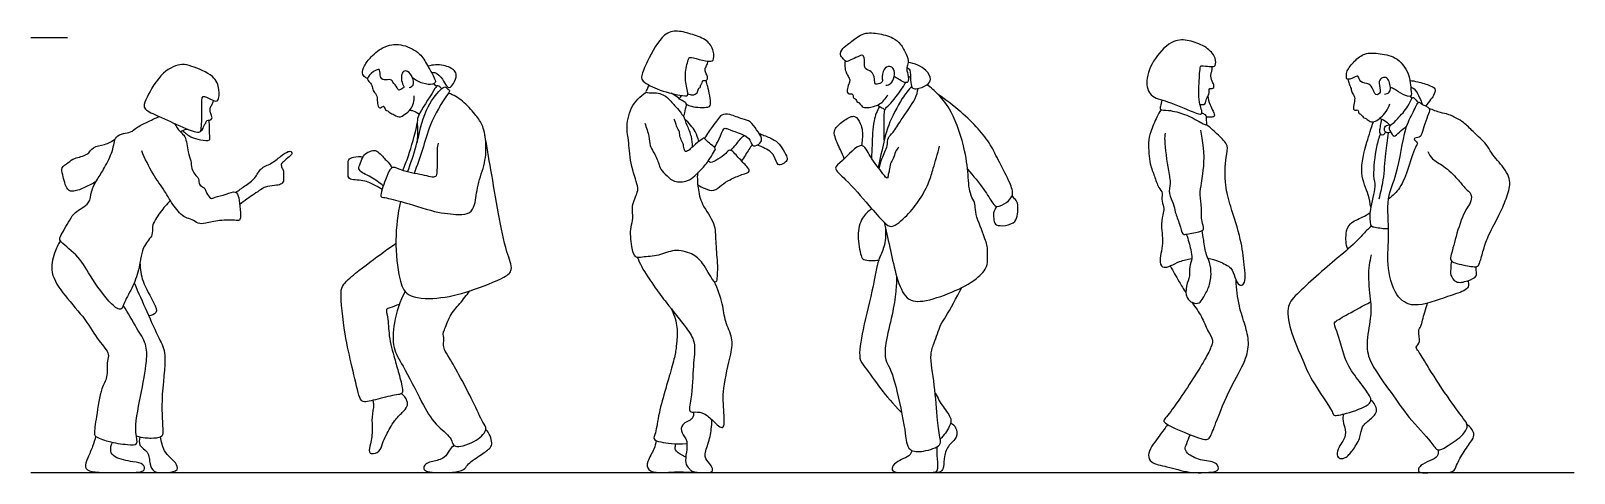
# Model space of a CAD drawing. Header units: millimetres. Extents: x 71.6 to 121.6, y 1.1 to 34.5.
# Drawn here: x 89.58 to 95.98, y 22.32 to 24.15 of the extents above; entities that cross this region are included whole.
import ezdxf

# ---------------------------------------------------------------- set-up
doc = ezdxf.new("R2010")
doc.units = ezdxf.units.MM

msp = doc.modelspace()

# ---------------------------------------------------------------- linework, layer by layer
for p, q in [((89.5772, 24.1225), (89.7296, 24.1225)), ((93.2154, 23.9626), (93.2257, 23.9571)), ((91.2489, 23.9308), (91.2596, 23.9202)), ((95.2984, 23.8786), (95.3052, 23.8695)), ((89.5772, 22.3191), (95.978, 22.3191))]:
    msp.add_line(p, q)
for points, knots in [([(92.3009, 23.8836), (92.2969, 23.8789), (92.2628, 23.8831), (92.1775, 23.9037), (92.1088, 23.9411), (92.1089, 23.9673), (92.1347, 24.0267), (92.1959, 24.1412), (92.2597, 24.1532), (92.3221, 24.1346), (92.3829, 24.1139), (92.4116, 24.0696), (92.41, 24.0256), (92.3954, 24.0233), (92.3492, 24.0289), (92.3083, 24.0446), (92.3024, 24.026), (92.287, 23.9684), (92.2972, 23.9105), (92.3044, 23.8876), (92.3009, 23.8836)], [0, 0, 0, 0, 0.321224, 0.886475, 1.37229, 1.62303, 2.083032, 2.730122, 3.163287, 3.621721, 4.076074, 4.485859, 4.834311, 5.018962, 5.418247, 5.776781, 5.984005, 6.425153, 6.880784, 7.156656, 7.156656, 7.156656, 7.156656]), ([(93.1235, 23.9249), (93.1305, 23.9252), (93.1467, 23.9278), (93.1602, 23.9597), (93.1588, 23.9925), (93.1389, 24.0067), (93.1104, 23.9929), (93.1066, 23.9521), (93.1116, 23.9347), (93.0878, 23.9278), (93.0755, 23.9288), (93.0788, 23.9518), (93.0672, 23.9843), (93.0333, 23.9899), (93.0359, 24.0215), (93.0317, 24.0558), (93.0051, 24.0405), (92.9784, 24.0313), (92.9574, 24.0178), (92.9431, 24.039), (92.9293, 24.0557), (92.9509, 24.0865), (92.9788, 24.1006), (93.0233, 24.144), (93.0882, 24.1415), (93.1535, 24.1239), (93.1857, 24.0954), (93.2086, 24.055), (93.2199, 24.0185), (93.2069, 23.9984), (93.2146, 23.9698), (93.2203, 23.9342), (93.1953, 23.935), (93.1763, 23.9508), (93.1637, 23.9568), (93.1575, 23.9601)], [0, 0, 0, 0, 0.256301, 0.574319, 0.888476, 1.135493, 1.420818, 1.771421, 1.987862, 2.245122, 2.415201, 2.663707, 2.984381, 3.277627, 3.579156, 3.867063, 4.129509, 4.444285, 4.695977, 4.954667, 5.201709, 5.51578, 5.837853, 6.263327, 6.709871, 7.16685, 7.528678, 7.911427, 8.246662, 8.501607, 8.810519, 9.116137, 9.346516, 9.627278, 9.884205, 9.884205, 9.884205, 9.884205]), ([(91.1469, 23.9146), (91.1527, 23.9167), (91.1676, 23.9229), (91.1617, 23.9581), (91.1429, 23.9844), (91.1202, 23.984), (91.1131, 23.9633), (91.1136, 23.9382), (91.1272, 23.9141), (91.1187, 23.9124), (91.1016, 23.8998), (91.0972, 23.9161), (91.078, 23.9364), (91.0715, 23.9516), (91.0407, 23.943), (91.024, 23.9577), (91.0265, 23.9885), (91.0159, 23.9922), (90.9778, 23.9692), (90.9758, 23.9503), (90.9615, 23.9571), (90.9481, 23.9742), (90.9601, 24.0074), (90.9871, 24.0441), (91.045, 24.0919), (91.1212, 24.0975), (91.195, 24.0572), (91.2196, 24.0091), (91.2564, 23.9481), (91.2545, 23.9349), (91.2431, 23.925), (91.1988, 23.93), (91.1717, 23.9458), (91.1594, 23.9565)], [0, 0, 0, 0, 0.243661, 0.561374, 0.879757, 1.113766, 1.358024, 1.654343, 1.925757, 2.0647, 2.29891, 2.495237, 2.799751, 3.010671, 3.305778, 3.55533, 3.851843, 4.004212, 4.374771, 4.590996, 4.778621, 5.029778, 5.347458, 5.7339, 6.21517, 6.701915, 7.200414, 7.633092, 8.098673, 8.282805, 8.478376, 8.843984, 9.240403, 9.240403, 9.240403, 9.240403]), ([(94.4302, 24.005), (94.4253, 23.9994), (94.4241, 23.9355), (94.4159, 23.8614), (94.4452, 23.7954), (94.39, 23.8161), (94.2943, 23.859), (94.2166, 23.8744), (94.1973, 23.9469), (94.2343, 24.0392), (94.3123, 24.1157), (94.3811, 24.1121), (94.4457, 24.0887), (94.489, 24.0496), (94.4928, 24.0137), (94.4875, 24.0001), (94.4643, 24.0031), (94.4437, 24.0043), (94.4302, 24.005)], [0, 0, 0, 0, 0.454688, 1.00167, 1.404082, 1.749207, 2.36783, 2.864654, 3.316639, 3.893208, 4.481657, 4.942287, 5.421495, 5.856077, 6.187435, 6.377649, 6.645823, 6.949811, 6.949811, 6.949811, 6.949811]), ([(90.2916, 23.8777), (90.2835, 23.8738), (90.2891, 23.8244), (90.2844, 23.7509), (90.2818, 23.7226), (90.2118, 23.746), (90.1241, 23.7901), (90.0561, 23.8168), (90.0425, 23.8387), (90.0606, 23.8794), (90.117, 23.9832), (90.2041, 24.017), (90.2438, 24.0033), (90.3386, 23.9678), (90.3607, 23.911), (90.3573, 23.8607), (90.3423, 23.8576), (90.3234, 23.8651), (90.2983, 23.8809), (90.2916, 23.8777)], [0, 0, 0, 0, 0.396101, 0.907877, 1.145335, 1.582446, 2.178071, 2.65046, 2.898966, 3.256014, 3.876112, 4.396695, 4.762769, 5.315071, 5.755543, 6.129082, 6.310992, 6.57702, 6.90219, 6.90219, 6.90219, 6.90219]), ([(91.239, 23.9767), (91.2436, 23.9775), (91.2546, 23.9809), (91.2875, 23.9505), (91.2975, 23.9213), (91.314, 23.9107), (91.3327, 23.9321), (91.3446, 23.9656), (91.3363, 23.9879), (91.2873, 24.0123), (91.2446, 24.0094), (91.2239, 24.0031)], [0, 0, 0, 0, 0.212592, 0.577544, 0.899587, 1.109609, 1.389818, 1.725938, 1.981618, 2.383547, 2.838988, 2.838988, 2.838988, 2.838988]), ([(92.3025, 23.8891), (92.308, 23.886), (92.3204, 23.8817), (92.3439, 23.8908), (92.3433, 23.9103), (92.356, 23.9166), (92.354, 23.9264), (92.364, 23.9338), (92.3606, 23.9472), (92.383, 23.941), (92.3848, 23.9603), (92.3759, 23.9747), (92.3711, 23.9921), (92.3808, 24.0056), (92.3848, 24.0184), (92.387, 24.0249)], [0, 0, 0, 0, 0.24938, 0.514639, 0.749399, 0.944429, 1.10741, 1.299047, 1.46855, 1.694646, 1.90772, 2.150555, 2.382268, 2.608643, 2.866973, 2.866973, 2.866973, 2.866973]), ([(92.9541, 24.0256), (92.9529, 24.0177), (92.9524, 24.0017), (92.957, 23.9755), (92.9694, 23.9592), (92.9755, 23.9426), (92.9685, 23.9303), (92.9624, 23.9048), (92.9627, 23.8938), (92.9701, 23.8865), (92.9845, 23.8917), (92.9879, 23.8792), (92.9866, 23.8708), (93.0003, 23.8673), (93.0016, 23.8553), (93.0146, 23.853), (93.0235, 23.8326), (93.0506, 23.8298), (93.1005, 23.8425), (93.1234, 23.8695), (93.1319, 23.8843)], [0, 0, 0, 0, 0.275139, 0.560998, 0.815829, 1.037693, 1.246963, 1.533417, 1.716206, 1.879063, 2.07538, 2.253826, 2.40651, 2.5959, 2.773648, 2.959702, 3.206102, 3.482638, 3.879026, 4.281173, 4.281173, 4.281173, 4.281173]), ([(93.2104, 23.9984), (93.2149, 23.9952), (93.2268, 23.9883), (93.2247, 23.945), (93.2291, 23.9125), (93.2506, 23.907), (93.2962, 23.9229), (93.3148, 23.9498), (93.2913, 23.9925), (93.2423, 24.0162), (93.2158, 24.0184)], [0, 0, 0, 0, 0.228345, 0.591765, 0.901136, 1.136101, 1.52136, 1.814949, 2.175994, 2.676311, 2.676311, 2.676311, 2.676311]), ([(95.1916, 23.8874), (95.1985, 23.8879), (95.2141, 23.8926), (95.2174, 23.9161), (95.2118, 23.9399), (95.1994, 23.9594), (95.176, 23.9558), (95.1647, 23.9332), (95.1799, 23.8956), (95.161, 23.8822), (95.1503, 23.8896), (95.1435, 23.9087), (95.1299, 23.9345), (95.0887, 23.9308), (95.0839, 23.969), (95.0644, 23.9549), (95.032, 23.9438), (95.0344, 23.9656), (95.0338, 23.9857), (95.0677, 24.0261), (95.1078, 24.061), (95.175, 24.0558), (95.2494, 24.0432), (95.2974, 23.9651), (95.2976, 23.9278), (95.304, 23.891), (95.3016, 23.8743), (95.2661, 23.8836), (95.2345, 23.9089), (95.2218, 23.913), (95.2159, 23.9154)], [0, 0, 0, 0, 0.249607, 0.501583, 0.778922, 1.02792, 1.266692, 1.526766, 1.863821, 2.086538, 2.262032, 2.510144, 2.79373, 3.117072, 3.396719, 3.629169, 3.92171, 4.127698, 4.374715, 4.765408, 5.162737, 5.602039, 6.077636, 6.580645, 6.924735, 7.256499, 7.440384, 7.745419, 8.103999, 8.344364, 8.344364, 8.344364, 8.344364]), ([(90.9728, 23.9534), (90.9744, 23.9489), (90.9774, 23.9394), (90.9947, 23.9251), (90.9935, 23.9007), (91.0128, 23.8866), (91.014, 23.861), (91.0149, 23.838), (91.0276, 23.8271), (91.0426, 23.8445), (91.0462, 23.8196), (91.0586, 23.8206), (91.0691, 23.8062), (91.08, 23.8069), (91.1044, 23.7858), (91.1297, 23.8063), (91.1562, 23.8214), (91.1684, 23.8614), (91.1676, 23.8807)], [0, 0, 0, 0, 0.214941, 0.473331, 0.739408, 1.000287, 1.282333, 1.555035, 1.751168, 1.961828, 2.189011, 2.374098, 2.597178, 2.779967, 3.074184, 3.372103, 3.685642, 4.116753, 4.116753, 4.116753, 4.116753]), ([(92.2959, 23.8454), (92.3029, 23.8421), (92.3178, 23.8358), (92.3518, 23.8315), (92.3848, 23.8322), (92.3967, 23.8394), (92.3963, 23.8545), (92.3922, 23.8917), (92.3821, 23.9259), (92.3793, 23.9387), (92.3779, 23.9448)], [0, 0, 0, 0, 0.276512, 0.61617, 0.944692, 1.135526, 1.342006, 1.696707, 2.041848, 2.290193, 2.290193, 2.290193, 2.290193]), ([(94.4263, 23.8446), (94.4328, 23.8435), (94.4504, 23.8434), (94.4508, 23.8698), (94.4647, 23.8856), (94.4637, 23.8998), (94.4641, 23.9137), (94.4813, 23.9091), (94.4858, 23.921), (94.4801, 23.9349), (94.468, 23.9613), (94.4729, 23.975), (94.4771, 23.9883), (94.4772, 23.9973), (94.4768, 24.0017)], [0, 0, 0, 0, 0.251156, 0.51792, 0.773407, 0.986325, 1.167085, 1.37253, 1.54459, 1.767097, 2.067977, 2.279963, 2.488344, 2.695072, 2.695072, 2.695072, 2.695072]), ([(95.0392, 23.9492), (95.0407, 23.9429), (95.0438, 23.9303), (95.0539, 23.9106), (95.055, 23.8922), (95.0713, 23.8752), (95.0647, 23.8515), (95.0604, 23.8245), (95.0682, 23.8194), (95.0839, 23.8251), (95.0825, 23.8064), (95.0968, 23.8044), (95.1046, 23.7874), (95.1176, 23.7877), (95.1315, 23.7701), (95.1554, 23.7744), (95.1764, 23.7896), (95.1997, 23.815), (95.2095, 23.8359), (95.2131, 23.8469)], [0, 0, 0, 0, 0.243164, 0.500029, 0.733951, 0.98392, 1.256888, 1.535951, 1.679877, 1.871795, 2.066993, 2.260057, 2.48389, 2.669318, 2.914153, 3.168902, 3.449906, 3.771881, 4.096031, 4.096031, 4.096031, 4.096031]), ([(95.297, 23.9443), (95.3078, 23.9429), (95.3284, 23.9398), (95.3806, 23.9237), (95.4055, 23.9125), (95.3966, 23.8791), (95.382, 23.8657), (95.369, 23.8471), (95.3623, 23.8382)], [0, 0, 0, 0, 0.314698, 0.722838, 0.987217, 1.278666, 1.531475, 1.849782, 1.849782, 1.849782, 1.849782]), ([(91.2658, 23.6838), (91.2641, 23.6756), (91.2604, 23.6586), (91.2643, 23.6147), (91.2609, 23.5757), (91.2621, 23.547), (91.2393, 23.5415), (91.2087, 23.5535), (91.1236, 23.5641), (91.0812, 23.59), (91.0637, 23.573), (91.0484, 23.5355), (91.0218, 23.4615), (91.0426, 23.4596), (91.1198, 23.4431), (91.2482, 23.3975), (91.3467, 23.3869), (91.3997, 23.3913), (91.4223, 23.431), (91.4273, 23.5141), (91.4639, 23.6006), (91.4669, 23.6897), (91.4525, 23.7635), (91.4185, 23.805), (91.3697, 23.8619), (91.3304, 23.8832), (91.3098, 23.892)], [0, 0, 0, 0, 0.285177, 0.658836, 1.024345, 1.304213, 1.538106, 1.863151, 2.396268, 2.775663, 3.008741, 3.39171, 3.865939, 4.055594, 4.546955, 5.228693, 5.795481, 6.180089, 6.53246, 7.045958, 7.599462, 8.134002, 8.613658, 9.024972, 9.50976, 9.973374, 9.973374, 9.973374, 9.973374]), ([(91.1395, 23.565), (91.1521, 23.601), (91.1796, 23.6714), (91.2052, 23.8212), (91.2703, 23.9021), (91.2946, 23.9215), (91.3036, 23.9095), (91.3168, 23.9034), (91.312, 23.8948), (91.3098, 23.892)], [0, 0, 0, 0, 0.605133, 1.30705, 1.878162, 2.147881, 2.341756, 2.540197, 2.724662, 2.724662, 2.724662, 2.724662]), ([(91.3098, 23.892), (91.2798, 23.8515), (91.2291, 23.7632), (91.2041, 23.6586), (91.1787, 23.5919), (91.1666, 23.5592)], [0, 0, 0, 0, 0.697076, 1.285253, 1.864416, 1.864416, 1.864416, 1.864416]), ([(91.2812, 23.91), (91.2774, 23.9158), (91.2624, 23.9272), (91.2524, 23.9077), (91.1876, 23.8094), (91.1784, 23.7812), (91.1815, 23.7396), (91.18, 23.7054), (91.1791, 23.6876)], [0, 0, 0, 0, 0.25776, 0.488016, 1.1033, 1.426048, 1.776625, 2.190118, 2.190118, 2.190118, 2.190118]), ([(92.3419, 23.5596), (92.3406, 23.5393), (92.3429, 23.4978), (92.3573, 23.4282), (92.4185, 23.3537), (92.4153, 23.2783), (92.4255, 23.1915), (92.4243, 23.1386), (92.4211, 23.1029), (92.4012, 23.1191), (92.3655, 23.1909), (92.3218, 23.2295), (92.244, 23.2471), (92.1838, 23.2164), (92.1159, 23.2133), (92.0809, 23.2063), (92.0666, 23.2583), (92.0617, 23.336), (92.0792, 23.3723), (92.0649, 23.4233), (92.0954, 23.4811), (92.0957, 23.5089), (92.0601, 23.6016), (92.0586, 23.6953), (92.0454, 23.7434), (92.0609, 23.8375), (92.1047, 23.8791), (92.1291, 23.8954)], [0, 0, 0, 0, 0.446371, 0.927108, 1.474271, 1.968133, 2.502818, 2.935033, 3.220892, 3.439353, 3.953095, 4.398768, 4.886273, 5.358518, 5.82964, 6.131431, 6.518958, 7.029575, 7.383946, 7.788333, 8.235279, 8.532804, 9.095562, 9.653905, 10.056637, 10.594719, 11.132485, 11.132485, 11.132485, 11.132485]), ([(92.1406, 23.9251), (92.1377, 23.9197), (92.1344, 23.9093), (92.1212, 23.89), (92.1707, 23.8973), (92.2165, 23.8797), (92.2462, 23.8391), (92.2697, 23.8193), (92.2853, 23.7868), (92.2903, 23.8203), (92.2995, 23.8472), (92.2873, 23.8565), (92.2663, 23.866), (92.256, 23.8794), (92.233, 23.891)], [0, 0, 0, 0, 0.246827, 0.453589, 0.801076, 1.213762, 1.61044, 1.945505, 2.215245, 2.48483, 2.79266, 2.992692, 3.265459, 3.552391, 3.552391, 3.552391, 3.552391]), ([(92.2657, 23.8692), (92.2677, 23.8712), (92.2718, 23.8752), (92.2756, 23.8796), (92.2774, 23.8818)], [0, 0, 0, 0, 0.1674687, 0.3359455, 0.3359455, 0.3359455, 0.3359455]), ([(93.2301, 23.9194), (93.2162, 23.9033), (93.1896, 23.8719), (93.1298, 23.7578), (93.1157, 23.6898), (93.098, 23.6184), (93.0915, 23.5833)], [0, 0, 0, 0, 0.447463, 1.069831, 1.552393, 2.132418, 2.132418, 2.132418, 2.132418]), ([(93.0961, 23.5775), (93.0993, 23.5925), (93.1051, 23.6219), (93.133, 23.6719), (93.1288, 23.7078), (93.1572, 23.7299), (93.1853, 23.7825), (93.2493, 23.8667), (93.2542, 23.8968), (93.2575, 23.9112)], [0, 0, 0, 0, 0.380373, 0.799436, 1.118492, 1.428713, 1.869903, 2.442631, 2.816296, 2.816296, 2.816296, 2.816296]), ([(93.1167, 23.6966), (93.1162, 23.7177), (93.1176, 23.7561), (93.1144, 23.8273), (93.1382, 23.8405), (93.1936, 23.9126), (93.2011, 23.9274), (93.2056, 23.9354)], [0, 0, 0, 0, 0.446024, 0.892433, 1.181708, 1.704871, 1.999133, 1.999133, 1.999133, 1.999133]), ([(93.1161, 23.3569), (93.123, 23.3215), (93.1403, 23.2602), (93.183, 23.0315), (93.2797, 23.0237), (93.3984, 23.0643), (93.4985, 23.1159), (93.5461, 23.171), (93.545, 23.2065), (93.5467, 23.2532), (93.5303, 23.3026), (93.4905, 23.3976), (93.4968, 23.431), (93.4786, 23.4595), (93.4679, 23.4959), (93.465, 23.5467), (93.4554, 23.6565), (93.4018, 23.8146), (93.3441, 23.8856), (93.3107, 23.9143), (93.2938, 23.9264)], [0, 0, 0, 0, 0.583019, 1.395, 1.881283, 2.51041, 3.115738, 3.569635, 3.891901, 4.261755, 4.680657, 5.243612, 5.562334, 5.872861, 6.212781, 6.603247, 7.194589, 7.923967, 8.455824, 8.897695, 8.897695, 8.897695, 8.897695]), ([(93.4621, 23.576), (93.4861, 23.5496), (93.5293, 23.4971), (93.5642, 23.4376), (93.5843, 23.4152), (93.626, 23.4379), (93.656, 23.469), (93.6377, 23.5238), (93.5927, 23.6058), (93.5594, 23.6788), (93.5075, 23.7465), (93.434, 23.8156), (93.3731, 23.8636), (93.3408, 23.8859)], [0, 0, 0, 0, 0.57969, 1.04184, 1.311312, 1.673928, 2.025384, 2.426674, 2.974322, 3.479774, 3.990515, 4.553809, 5.161616, 5.161616, 5.161616, 5.161616]), ([(94.4588, 23.8791), (94.4613, 23.8672), (94.4629, 23.8468), (94.4962, 23.7915), (94.4692, 23.7931), (94.4586, 23.7921), (94.4527, 23.7931)], [0, 0, 0, 0, 0.342029, 0.744246, 0.964646, 1.204804, 1.204804, 1.204804, 1.204804]), ([(95.2999, 23.9166), (95.305, 23.915), (95.317, 23.9129), (95.3385, 23.8704), (95.3444, 23.8549), (95.3472, 23.8463)], [0, 0, 0, 0, 0.2203821, 0.5876304, 0.8756835, 0.8756835, 0.8756835, 0.8756835]), ([(90.2818, 23.7349), (90.2922, 23.7403), (90.2932, 23.7601), (90.3036, 23.7656), (90.3053, 23.7812), (90.3191, 23.7787), (90.3319, 23.7855), (90.3239, 23.8041), (90.3175, 23.8294), (90.3286, 23.8417), (90.3325, 23.8547), (90.3345, 23.8611)], [0.865244, 0.865244, 0.865244, 0.865244, 1.148555, 1.348336, 1.551617, 1.753322, 1.949356, 2.198763, 2.494372, 2.723736, 2.987155, 2.987155, 2.987155, 2.987155]), ([(91.1489, 23.8208), (91.1538, 23.8204), (91.1636, 23.8191), (91.1809, 23.8109), (91.1884, 23.8052)], [0, 0, 0, 0, 0.2172013, 0.5175598, 0.5175598, 0.5175598, 0.5175598]), ([(93.0969, 23.8369), (93.0873, 23.8177), (93.0688, 23.7792), (93.0669, 23.6755), (93.0643, 23.6402), (93.0636, 23.6219)], [0, 0, 0, 0, 0.45054, 1.011397, 1.426239, 1.426239, 1.426239, 1.426239]), ([(93.0886, 23.8424), (93.0946, 23.8384), (93.1068, 23.8306), (93.1155, 23.8257), (93.1198, 23.8233)], [0, 0, 0, 0, 0.2612234, 0.4775524, 0.4775524, 0.4775524, 0.4775524]), ([(94.2645, 23.8234), (94.2585, 23.813), (94.247, 23.7925), (94.2195, 23.7301), (94.2107, 23.6868), (94.2161, 23.5961), (94.2381, 23.5503), (94.2516, 23.5004), (94.2748, 23.4788), (94.2634, 23.452), (94.2777, 23.42), (94.2745, 23.3944), (94.2613, 23.3476), (94.2785, 23.2706), (94.2532, 23.1937), (94.2769, 23.1581), (94.3286, 23.192), (94.375, 23.2039), (94.392, 23.2066)], [0, 0, 0, 0, 0.340401, 0.796661, 1.187272, 1.715126, 2.130526, 2.52994, 2.827822, 3.110876, 3.436211, 3.718998, 4.102258, 4.611774, 5.114209, 5.404568, 5.874476, 6.152937, 6.152937, 6.152937, 6.152937]), ([(94.2692, 23.8629), (94.2656, 23.8549), (94.2632, 23.8388), (94.258, 23.8199), (94.2998, 23.8232), (94.362, 23.8047), (94.3961, 23.7889), (94.4287, 23.7695), (94.4457, 23.7624), (94.4555, 23.7571), (94.4537, 23.7726), (94.4537, 23.7932), (94.4498, 23.802), (94.4389, 23.8075), (94.4334, 23.8078)], [0, 0, 0, 0, 0.289468, 0.491869, 0.819415, 1.285765, 1.641188, 1.98513, 2.232859, 2.379946, 2.573188, 2.837796, 3.009072, 3.239033, 3.239033, 3.239033, 3.239033]), ([(95.536, 23.114), (95.5392, 23.1082), (95.5436, 23.0933), (95.5254, 23.0701), (95.4495, 23.0498), (95.3145, 22.9951), (95.2309, 23.0502), (95.1983, 23.1863), (95.2141, 23.3045), (95.197, 23.4594), (95.2479, 23.5528), (95.2727, 23.7457), (95.3074, 23.8043), (95.3321, 23.8618), (95.3431, 23.8457), (95.3851, 23.8302), (95.3716, 23.8055), (95.3462, 23.7241), (95.3403, 23.708), (95.3025, 23.7059), (95.3336, 23.6852), (95.3182, 23.6724), (95.2899, 23.5806), (95.2604, 23.4979), (95.2258, 23.4665), (95.2085, 23.4535)], [0, 0, 0, 0, 0.245656, 0.511757, 0.999928, 1.656194, 2.161555, 2.79083, 3.409026, 4.073907, 4.654633, 5.407806, 5.891699, 6.269397, 6.458664, 6.80051, 7.062231, 7.573126, 7.806204, 8.066333, 8.318807, 8.519592, 9.054467, 9.585603, 10.029639, 10.029639, 10.029639, 10.029639]), ([(95.2158, 23.7571), (95.2264, 23.7662), (95.2465, 23.7849), (95.2897, 23.834), (95.3036, 23.8679), (95.3102, 23.8769), (95.3201, 23.8642), (95.3278, 23.857), (95.3316, 23.8525)], [0, 0, 0, 0, 0.35701, 0.806064, 1.138388, 1.281047, 1.478121, 1.709904, 1.709904, 1.709904, 1.709904]), ([(95.3712, 23.6492), (95.3763, 23.6385), (95.3886, 23.6154), (95.4401, 23.5908), (95.4945, 23.5378), (95.5222, 23.4999), (95.5442, 23.4817), (95.5539, 23.468), (95.5489, 23.4334), (95.5247, 23.4081), (95.4902, 23.3115), (95.4698, 23.2269), (95.4621, 23.1992), (95.4857, 23.1854), (95.5192, 23.1804), (95.5763, 23.167), (95.5865, 23.187), (95.6006, 23.2381), (95.6188, 23.2989), (95.6631, 23.377), (95.6925, 23.442), (95.7152, 23.5098), (95.7073, 23.5468), (95.6873, 23.5842), (95.6321, 23.6417), (95.6184, 23.6804), (95.5559, 23.7324), (95.5238, 23.7709), (95.4583, 23.8055), (95.4244, 23.8096), (95.3921, 23.8218), (95.3768, 23.8281)], [0, 0, 0, 0, 0.328726, 0.740904, 1.225284, 1.605895, 1.890161, 2.10682, 2.411315, 2.735425, 3.296523, 3.821259, 4.084953, 4.338832, 4.67855, 5.081263, 5.308879, 5.702145, 6.151586, 6.67015, 7.147687, 7.60393, 7.929448, 8.288865, 8.772944, 9.134123, 9.614968, 10.022866, 10.481621, 10.810551, 11.199522, 11.199522, 11.199522, 11.199522]), ([(90.1562, 23.4462), (90.1404, 23.4316), (90.114, 23.4004), (90.075, 23.3405), (90.0871, 23.3014), (90.0376, 23.2594), (90.0286, 23.1678), (90.0039, 23.0936), (89.9647, 23.0298), (89.9536, 22.9855), (89.9024, 23.0203), (89.8198, 23.1368), (89.7754, 23.2203), (89.6943, 23.2766), (89.6975, 23.2983), (89.7409, 23.3671), (89.756, 23.3993), (89.826, 23.4323), (89.8244, 23.4838), (89.8532, 23.5365), (89.8834, 23.581), (89.9164, 23.6486), (89.9217, 23.6833), (89.9284, 23.7131), (89.9615, 23.7262), (89.9919, 23.7274), (90.019, 23.7534), (90.0663, 23.7745), (90.0949, 23.7883), (90.1098, 23.7948)], [0, 0, 0, 0, 0.455059, 0.918938, 1.250029, 1.674916, 2.213071, 2.723494, 3.218425, 3.53869, 3.912877, 4.596929, 5.179777, 5.705114, 5.94205, 6.441362, 6.800594, 7.26385, 7.651544, 8.080455, 8.508466, 8.994481, 9.332803, 9.627103, 9.949648, 10.257075, 10.594995, 11.002425, 11.397481, 11.397481, 11.397481, 11.397481]), ([(90.1726, 23.766), (90.1796, 23.7541), (90.1945, 23.7297), (90.2214, 23.7143), (90.2274, 23.647), (90.2419, 23.6128), (90.2431, 23.5792), (90.255, 23.5547), (90.2773, 23.5386), (90.2712, 23.5112), (90.2947, 23.5028), (90.3013, 23.4915), (90.3051, 23.479), (90.3218, 23.4499), (90.3424, 23.4631), (90.3872, 23.4692), (90.4277, 23.4913), (90.4423, 23.4546), (90.4444, 23.4135), (90.4501, 23.3625), (90.426, 23.3651), (90.3583, 23.3669), (90.3051, 23.3524), (90.2695, 23.3479), (90.2471, 23.3709), (90.2133, 23.3721), (90.1675, 23.424), (90.1329, 23.4875), (90.081, 23.5567), (90.0505, 23.62), (90.037, 23.6527)], [0, 0, 0, 0, 0.364164, 0.669025, 1.119607, 1.474731, 1.79416, 2.086035, 2.369621, 2.638568, 2.898557, 3.095002, 3.307579, 3.606697, 3.852171, 4.244369, 4.594806, 4.897254, 5.287491, 5.656867, 5.883447, 6.352491, 6.78554, 7.106852, 7.407552, 7.721745, 8.177484, 8.666015, 9.191139, 9.774419, 9.774419, 9.774419, 9.774419]), ([(90.206, 23.7372), (90.2162, 23.7266), (90.2409, 23.7081), (90.277, 23.6978), (90.3239, 23.6918), (90.3173, 23.7165), (90.3183, 23.7583), (90.3169, 23.7726), (90.3164, 23.7799)], [0, 0, 0, 0, 0.375707, 0.740206, 1.084506, 1.32069, 1.691009, 1.957591, 1.957591, 1.957591, 1.957591]), ([(91.12, 23.5708), (91.1283, 23.5911), (91.1446, 23.6318), (91.1705, 23.7212), (91.1799, 23.7667)], [0, 0, 0, 0, 0.458878, 1.127317, 1.127317, 1.127317, 1.127317]), ([(92.1231, 23.7668), (92.1304, 23.7494), (92.1426, 23.7145), (92.1437, 23.6735), (92.1592, 23.6499), (92.1819, 23.6025), (92.1865, 23.5756), (92.2167, 23.548), (92.2437, 23.5207), (92.303, 23.5246), (92.3308, 23.5495), (92.3647, 23.58), (92.3936, 23.6191), (92.4118, 23.651), (92.42, 23.6615), (92.403, 23.6758), (92.3803, 23.6916), (92.3699, 23.7085), (92.3595, 23.7003), (92.3337, 23.6816), (92.3038, 23.6514), (92.2905, 23.6477), (92.2853, 23.6677), (92.2817, 23.6875), (92.2682, 23.7093), (92.269, 23.7313), (92.2561, 23.7513), (92.2506, 23.7697), (92.2465, 23.7796), (92.2446, 23.7844)], [0, 0, 0, 0, 0.431026, 0.787241, 1.092023, 1.501563, 1.802595, 2.156499, 2.509264, 2.927201, 3.275548, 3.658808, 4.067039, 4.411536, 4.590291, 4.836982, 5.153832, 5.382176, 5.554512, 5.887878, 6.2659, 6.438823, 6.674801, 6.941726, 7.225212, 7.489621, 7.765082, 8.016085, 8.242698, 8.242698, 8.242698, 8.242698]), ([(92.3209, 23.6685), (92.3212, 23.683), (92.3194, 23.7124), (92.2988, 23.7576), (92.2893, 23.7841), (92.2841, 23.7973)], [0, 0, 0, 0, 0.37759, 0.778036, 1.151365, 1.151365, 1.151365, 1.151365]), ([(92.3472, 23.6912), (92.344, 23.7055), (92.335, 23.7341), (92.3066, 23.7696), (92.2894, 23.7835)], [0, 0, 0, 0, 0.380321, 0.8464094, 0.8464094, 0.8464094, 0.8464094]), ([(92.4132, 23.6667), (92.4198, 23.6785), (92.4328, 23.6988), (92.4482, 23.7473), (92.465, 23.7456), (92.4978, 23.7311), (92.5521, 23.7135), (92.5637, 23.6869), (92.5727, 23.6667), (92.6042, 23.6828), (92.6122, 23.7073), (92.5859, 23.7394), (92.5636, 23.7777), (92.5261, 23.7823), (92.479, 23.8061), (92.4406, 23.8054), (92.4254, 23.7803), (92.4035, 23.7538), (92.3815, 23.7213), (92.3708, 23.7045)], [0, 0, 0, 0, 0.364857, 0.750113, 0.946109, 1.291635, 1.722123, 2.022669, 2.25533, 2.560232, 2.829101, 3.18972, 3.562496, 3.903428, 4.321675, 4.656348, 4.946877, 5.284591, 5.727365, 5.727365, 5.727365, 5.727365]), ([(92.951, 23.6199), (92.9454, 23.632), (92.936, 23.6551), (92.9067, 23.7169), (92.9107, 23.7478), (92.9506, 23.7794), (92.9962, 23.8071), (93.0188, 23.7651), (93.0275, 23.7362), (93.0253, 23.7012), (93.0238, 23.6831), (93.0225, 23.674)], [0, 0, 0, 0, 0.35434, 0.80941, 1.104929, 1.503697, 1.877544, 2.218985, 2.536589, 2.862502, 3.156405, 3.156405, 3.156405, 3.156405]), ([(94.459, 23.2076), (94.4757, 23.2048), (94.5079, 23.1935), (94.5589, 23.1703), (94.57, 23.1308), (94.5852, 23.0911), (94.618, 23.0987), (94.6095, 23.1892), (94.5979, 23.284), (94.5531, 23.4233), (94.5282, 23.5053), (94.5306, 23.6245), (94.548, 23.6749), (94.5008, 23.7188), (94.4713, 23.7472), (94.4538, 23.7599)], [6.552912, 6.552912, 6.552912, 6.552912, 6.901891, 7.324932, 7.686633, 8.031452, 8.273831, 8.775915, 9.360788, 10.033916, 10.576339, 11.183583, 11.576038, 12.001256, 12.457612, 12.457612, 12.457612, 12.457612]), ([(95.1347, 23.4198), (95.1316, 23.4367), (95.1275, 23.4725), (95.0826, 23.5614), (95.119, 23.6893), (95.1353, 23.7455), (95.1461, 23.7733)], [0, 0, 0, 0, 0.396066, 0.931461, 1.556886, 2.078719, 2.078719, 2.078719, 2.078719]), ([(95.1718, 23.787), (95.1778, 23.7852), (95.1889, 23.7813), (95.2054, 23.7685), (95.2124, 23.761)], [0, 0, 0, 0, 0.2395671, 0.5175327, 0.5175327, 0.5175327, 0.5175327]), ([(95.195, 23.7301), (95.1939, 23.7258), (95.1884, 23.7178), (95.1754, 23.7164), (95.1701, 23.7363), (95.176, 23.7569), (95.1788, 23.7749), (95.1807, 23.7839)], [0, 0, 0, 0, 0.202039, 0.372448, 0.59885, 0.859123, 1.148328, 1.148328, 1.148328, 1.148328]), ([(95.2179, 23.7299), (95.2119, 23.7267), (95.1959, 23.7254), (95.191, 23.7373), (95.1921, 23.758), (95.2077, 23.7608), (95.2193, 23.7601)], [0, 0, 0, 0, 0.288676, 0.499694, 0.770995, 1.039837, 1.039837, 1.039837, 1.039837]), ([(95.2158, 23.7571), (95.2128, 23.7539), (95.2074, 23.7443), (95.217, 23.7337), (95.2303, 23.703), (95.2543, 23.734), (95.2742, 23.7469), (95.2842, 23.7556)], [0, 0, 0, 0, 0.199078, 0.40689, 0.677218, 0.968106, 1.316271, 1.316271, 1.316271, 1.316271]), ([(89.848, 23.5259), (89.8334, 23.5166), (89.8037, 23.5014), (89.7575, 23.4825), (89.7235, 23.4874), (89.7099, 23.553), (89.7004, 23.5829), (89.7335, 23.6045), (89.7572, 23.6246), (89.8145, 23.6319), (89.8323, 23.672), (89.8855, 23.6752), (89.9131, 23.6927), (89.927, 23.7016)], [0, 0, 0, 0, 0.407959, 0.803564, 1.098608, 1.547093, 1.851661, 2.177854, 2.503275, 2.914301, 3.264518, 3.65744, 4.055994, 4.055994, 4.055994, 4.055994]), ([(91.1107, 23.443), (91.0985, 23.3905), (91.0848, 23.2867), (91.1015, 23.1263), (91.133, 23.0426), (91.2692, 23.0365), (91.3936, 23.0678), (91.5374, 23.1231), (91.5813, 23.1589), (91.5448, 23.2412), (91.5155, 23.3935), (91.4853, 23.5742), (91.4685, 23.6707), (91.4602, 23.7187)], [0, 0, 0, 0, 0.720303, 1.435848, 1.92813, 2.542772, 3.215579, 3.913165, 4.287898, 4.780906, 5.499421, 6.270758, 6.955817, 6.955817, 6.955817, 6.955817]), ([(92.4806, 23.6543), (92.4879, 23.6627), (92.5033, 23.6785), (92.523, 23.7067), (92.5359, 23.7167)], [0, 0, 0, 0, 0.3309514, 0.7356242, 0.7356242, 0.7356242, 0.7356242]), ([(92.598, 23.7244), (92.6045, 23.7221), (92.6261, 23.713), (92.6618, 23.6995), (92.6872, 23.6749), (92.707, 23.64), (92.7193, 23.6153), (92.7022, 23.6014), (92.6781, 23.5882), (92.6684, 23.6115), (92.6505, 23.6496), (92.6222, 23.662), (92.6002, 23.6735), (92.5898, 23.6765)], [1.313331, 1.313331, 1.313331, 1.313331, 1.485702, 1.878118, 2.215646, 2.581781, 2.859896, 3.111872, 3.382986, 3.638227, 4.007806, 4.32494, 4.663593, 4.663593, 4.663593, 4.663593]), ([(94.2812, 23.726), (94.2804, 23.7153), (94.277, 23.6949), (94.2936, 23.569), (94.3062, 23.5206), (94.2926, 23.4744), (94.3187, 23.4346), (94.3214, 23.3975), (94.3425, 23.3522), (94.3518, 23.3057), (94.3678, 23.3064), (94.4215, 23.3149), (94.4479, 23.3277), (94.4295, 23.3626), (94.4353, 23.4163), (94.4231, 23.47), (94.434, 23.5209), (94.4396, 23.57), (94.4493, 23.6466), (94.4293, 23.7376)], [0, 0, 0, 0, 0.321363, 0.950616, 1.366494, 1.736435, 2.112898, 2.454988, 2.86598, 3.233174, 3.429854, 3.853103, 4.126022, 4.443644, 4.863365, 5.283831, 5.684492, 6.085394, 7.039134, 7.039134, 7.039134, 7.039134]), ([(95.1742, 23.7236), (95.1679, 23.7052), (95.1564, 23.6714), (95.1403, 23.5465), (95.1586, 23.5073), (95.1283, 23.4102), (95.1311, 23.3621), (95.1333, 23.3395), (95.1544, 23.3357), (95.1897, 23.3295), (95.2081, 23.3313)], [0, 0, 0, 0, 0.420523, 1.020396, 1.392747, 1.934947, 2.325396, 2.556033, 2.790206, 3.200753, 3.200753, 3.200753, 3.200753]), ([(95.2073, 23.727), (95.2029, 23.6984), (95.1939, 23.6422), (95.1879, 23.5315), (95.1748, 23.4789), (95.1676, 23.4525)], [0, 0, 0, 0, 0.51363, 1.08899, 1.587548, 1.587548, 1.587548, 1.587548]), ([(90.4271, 23.4807), (90.4398, 23.489), (90.4637, 23.5071), (90.5099, 23.5375), (90.5276, 23.5826), (90.5752, 23.5983), (90.611, 23.6285), (90.6421, 23.6514), (90.6586, 23.6508), (90.6609, 23.6378), (90.6482, 23.6285), (90.6254, 23.6068), (90.6133, 23.5986), (90.6183, 23.5817), (90.6268, 23.5689), (90.6233, 23.5469), (90.6273, 23.5265), (90.6134, 23.5106), (90.5882, 23.5105), (90.5489, 23.503), (90.5307, 23.4922), (90.4724, 23.4523), (90.4537, 23.4382), (90.4435, 23.4305)], [0, 0, 0, 0, 0.382592, 0.798022, 1.178507, 1.565515, 1.961645, 2.309846, 2.509673, 2.681371, 2.901861, 3.223836, 3.427758, 3.646018, 3.868604, 4.130687, 4.385076, 4.619739, 4.904078, 5.254505, 5.526363, 5.992222, 6.342858, 6.342858, 6.342858, 6.342858]), ([(91.0339, 23.4927), (91.0247, 23.4985), (91.0047, 23.509), (90.9581, 23.5338), (90.894, 23.53), (90.8922, 23.5574), (90.8939, 23.5837), (90.8906, 23.6193), (90.9168, 23.6275), (90.9427, 23.6308), (90.9557, 23.628)], [0, 0, 0, 0, 0.323513, 0.742141, 1.1672, 1.41623, 1.718867, 2.035015, 2.305244, 2.662207, 2.662207, 2.662207, 2.662207]), ([(91.0389, 23.5082), (91.0218, 23.5204), (90.9921, 23.5446), (90.9322, 23.5683), (90.9413, 23.5958), (90.952, 23.6251), (90.9688, 23.6454), (90.9906, 23.6525), (91.0139, 23.6578), (91.0468, 23.6151), (91.0596, 23.6067), (91.0703, 23.5902), (91.0741, 23.5819)], [0, 0, 0, 0, 0.449777, 0.871193, 1.135384, 1.455714, 1.741803, 2.006503, 2.266737, 2.664724, 2.900548, 3.196457, 3.196457, 3.196457, 3.196457]), ([(92.3429, 23.5119), (92.3524, 23.5052), (92.3731, 23.4955), (92.4117, 23.4825), (92.4412, 23.5124), (92.478, 23.5338), (92.5223, 23.5543), (92.5656, 23.5648), (92.5449, 23.5904), (92.5131, 23.6221), (92.4766, 23.666), (92.4598, 23.6384), (92.4288, 23.6187), (92.3969, 23.5998), (92.39, 23.6086), (92.3873, 23.6114)], [0, 0, 0, 0, 0.339362, 0.683757, 1.035033, 1.411684, 1.827416, 2.159015, 2.422189, 2.836079, 3.224363, 3.490491, 3.8552, 4.182893, 4.377674, 4.377674, 4.377674, 4.377674]), ([(92.5692, 23.6766), (92.5636, 23.6735), (92.5554, 23.6556), (92.5343, 23.6267), (92.5251, 23.6105)], [4.9231692, 4.9231692, 4.9231692, 4.9231692, 5.2010171, 5.6292167, 5.6292167, 5.6292167, 5.6292167]), ([(93.1776, 23.6682), (93.1721, 23.6623), (93.1612, 23.6498), (93.1558, 23.6191), (93.1406, 23.6013), (93.1388, 23.5701), (93.133, 23.5565), (93.1311, 23.5306), (93.1077, 23.5644), (93.0574, 23.6229), (93.0249, 23.7041), (92.9467, 23.6092), (92.8986, 23.5821), (92.9654, 23.5295), (93.05, 23.4282), (93.1123, 23.3592), (93.1488, 23.3264), (93.2152, 23.3876), (93.2645, 23.4473), (93.305, 23.5245), (93.3195, 23.5801), (93.3382, 23.6412), (93.3464, 23.6717)], [0, 0, 0, 0, 0.276466, 0.581425, 0.852944, 1.155399, 1.387913, 1.608435, 1.892701, 2.420662, 2.850411, 3.407798, 3.773777, 4.221587, 4.892093, 5.436766, 5.77374, 6.264945, 6.782322, 7.292804, 7.722719, 8.268805, 8.268805, 8.268805, 8.268805]), ([(93.5829, 23.4225), (93.5766, 23.411), (93.5669, 23.3972), (93.5717, 23.3653), (93.5747, 23.3457), (93.6083, 23.3395), (93.6573, 23.351), (93.6725, 23.3881), (93.6727, 23.4485), (93.6548, 23.4533), (93.6474, 23.468)], [0, 0, 0, 0, 0.258655, 0.555502, 0.774621, 1.065346, 1.429722, 1.764712, 2.430969, 2.706636, 2.706636, 2.706636, 2.706636]), ([(93.0647, 23.4126), (93.0497, 23.4023), (93.0209, 23.3755), (93.001, 23.303), (93.0196, 23.2199), (93.0279, 23.1965), (93.076, 23.1974), (93.0936, 23.1998)], [0, 0, 0, 0, 0.414034, 0.899965, 1.409558, 1.664102, 2.103227, 2.103227, 2.103227, 2.103227]), ([(95.039, 23.2449), (95.0314, 23.2651), (95.0292, 23.3094), (95.0438, 23.3553), (95.1007, 23.3759), (95.1206, 23.3897), (95.1313, 23.396)], [0, 0, 0, 0, 0.443824, 0.811621, 1.223653, 1.560414, 1.560414, 1.560414, 1.560414]), ([(93.122, 23.3291), (93.1233, 23.3042), (93.1195, 23.252), (93.0881, 23.1995), (93.0725, 23.0863), (93.0271, 22.9199), (93.0073, 22.7921), (93.0368, 22.7565), (93.104, 22.6611), (93.1508, 22.607), (93.1885, 22.5676)], [0, 0, 0, 0, 0.469153, 0.887496, 1.458713, 2.197685, 2.789819, 3.143369, 3.725407, 4.314273, 4.314273, 4.314273, 4.314273]), ([(94.3694, 23.3071), (94.3777, 23.2866), (94.3877, 23.2442), (94.3957, 23.2069), (94.3804, 23.1721), (94.3859, 23.1327), (94.3669, 23.0942), (94.3662, 23.0423), (94.3943, 23.0217), (94.425, 23.0177), (94.44, 23.0448), (94.4652, 23.0863), (94.4744, 23.1386), (94.4689, 23.1919), (94.4502, 23.2203), (94.4416, 23.2832), (94.4374, 23.3092), (94.4357, 23.3229)], [0, 0, 0, 0, 0.461022, 0.806177, 1.143406, 1.492021, 1.864583, 2.255942, 2.57468, 2.863437, 3.158481, 3.553675, 3.971005, 4.374653, 4.706221, 5.148347, 5.512448, 5.512448, 5.512448, 5.512448]), ([(95.1372, 23.3408), (95.1303, 23.3347), (95.1155, 23.322), (95.0752, 23.2748), (94.996, 23.2087), (94.8277, 23.0632), (94.781, 23.0032), (94.8033, 22.8931), (94.8547, 22.783), (94.8836, 22.7036), (94.9768, 22.5771), (94.9791, 22.5513), (95.0377, 22.5647), (95.1252, 22.5941), (95.1389, 22.622), (95.1246, 22.6467), (95.0789, 22.7081), (95.0258, 22.7777), (95.0033, 22.8872), (94.9811, 22.9343), (94.9862, 22.9465), (95.0474, 22.98), (95.1025, 23.0108), (95.1338, 23.0263)], [0, 0, 0, 0, 0.290465, 0.703588, 1.283609, 2.105727, 2.571343, 3.130874, 3.734915, 4.273877, 4.949966, 5.180362, 5.578046, 6.117796, 6.386277, 6.65962, 7.136072, 7.664771, 8.253397, 8.628983, 8.795999, 9.2357, 9.799932, 9.799932, 9.799932, 9.799932]), ([(89.6997, 23.2797), (89.6894, 23.2637), (89.6731, 23.2288), (89.6531, 23.1434), (89.718, 23.0491), (89.8051, 22.9566), (89.8528, 22.8685), (89.9075, 22.8116), (89.8895, 22.7813), (89.8981, 22.7109), (89.8658, 22.6686), (89.8506, 22.5555), (89.8381, 22.4816), (89.8445, 22.4672), (89.9019, 22.4448), (89.9717, 22.4351), (90.0279, 22.4315), (90.0027, 22.4935), (90.0333, 22.6363), (90.0589, 22.7761), (90.0588, 22.8523), (90.0138, 22.9199), (89.9799, 22.9815), (89.9606, 23.0119)], [0, 0, 0, 0, 0.428035, 0.934501, 1.527225, 2.171552, 2.751321, 3.218463, 3.525988, 3.982203, 4.393363, 5.006693, 5.486534, 5.68069, 6.106802, 6.613281, 6.965874, 7.348505, 8.04518, 8.731365, 9.207843, 9.705869, 10.294661, 10.294661, 10.294661, 10.294661]), ([(91.1054, 23.0159), (91.0921, 23.0124), (91.0682, 23.0014), (91.0469, 22.9984), (91.0603, 22.9581), (91.0599, 22.8848), (91.0852, 22.7923), (91.1023, 22.7335), (91.1205, 22.667), (91.1177, 22.6442), (91.0897, 22.6415), (91.0174, 22.6255), (90.9512, 22.604), (90.9352, 22.6439), (90.9078, 22.7643), (90.8791, 22.8846), (90.8586, 23.064), (90.8705, 23.0994), (90.9247, 23.148), (91.04, 23.2337), (91.0739, 23.2574), (91.0913, 23.2695)], [0, 0, 0, 0, 0.364675, 0.585717, 0.910359, 1.408859, 1.961236, 2.420943, 2.884556, 3.120447, 3.389757, 3.894816, 4.338444, 4.656264, 5.272516, 5.948579, 6.690501, 7.016215, 7.488707, 8.170317, 8.622495, 8.622495, 8.622495, 8.622495]), ([(90.0295, 23.1902), (90.0316, 23.161), (90.0355, 23.111), (90.087, 23.027), (90.1065, 22.9787), (90.0768, 22.9699), (90.0659, 22.9687)], [0, 0, 0, 0, 0.478797, 1.033269, 1.386182, 1.703458, 1.703458, 1.703458, 1.703458]), ([(92.0933, 23.2106), (92.0985, 23.1975), (92.108, 23.1711), (92.1696, 23.0807), (92.2116, 23.0242), (92.2964, 22.9199), (92.3317, 22.8661), (92.3296, 22.8064), (92.3235, 22.7582), (92.3206, 22.6323), (92.3016, 22.5658), (92.3353, 22.5722), (92.3727, 22.5663), (92.4048, 22.5356), (92.4569, 22.484), (92.4514, 22.5791), (92.4438, 22.6683), (92.4818, 22.8068), (92.4909, 22.8759), (92.4541, 22.9452), (92.4489, 23.0194), (92.4252, 23.0812), (92.4118, 23.1112)], [0, 0, 0, 0, 0.372324, 0.954365, 1.463432, 2.119249, 2.581032, 2.995301, 3.406359, 4.104442, 4.524124, 4.792497, 5.139175, 5.542763, 5.931837, 6.378757, 6.963791, 7.678425, 8.154791, 8.640091, 9.135429, 9.703883, 9.703883, 9.703883, 9.703883]), ([(94.3025, 23.1759), (94.3146, 23.1537), (94.3331, 23.1213), (94.3582, 23.0797), (94.3678, 23.0641)], [0, 0, 0, 0, 0.4932279, 0.795862, 0.795862, 0.795862, 0.795862]), ([(95.1358, 23.2216), (95.1294, 23.1927), (95.1193, 23.1356), (95.1362, 23.0249), (95.135, 22.959), (95.1127, 22.8507), (95.1308, 22.7671), (95.2236, 22.6484), (95.2863, 22.5488), (95.3832, 22.4532), (95.4108, 22.4029), (95.4509, 22.4287), (95.5125, 22.4661), (95.5424, 22.5134), (95.5153, 22.5473), (95.4492, 22.6369), (95.3705, 22.7589), (95.3353, 22.8195), (95.3171, 22.839), (95.3453, 22.8609), (95.3274, 22.9057), (95.3439, 22.9253), (95.3486, 22.9527), (95.3631, 22.9979), (95.3701, 23.0212)], [0, 0, 0, 0, 0.518764, 1.090911, 1.548548, 2.112505, 2.620816, 3.283803, 3.904914, 4.547491, 4.916017, 5.250802, 5.734138, 6.1136, 6.439987, 7.025447, 7.70832, 8.16425, 8.402748, 8.688686, 9.049009, 9.308666, 9.594947, 10.065777, 10.065777, 10.065777, 10.065777]), ([(95.4689, 23.1971), (95.467, 23.1858), (95.4662, 23.1624), (95.4638, 23.1376), (95.4859, 23.1012), (95.5364, 23.1121), (95.5763, 23.1305), (95.5716, 23.1513), (95.5716, 23.1654), (95.5702, 23.1725)], [0, 0, 0, 0, 0.324215, 0.600414, 0.923487, 1.308784, 1.655787, 1.883111, 2.139512, 2.139512, 2.139512, 2.139512]), ([(93.1678, 23.1335), (93.1676, 23.112), (93.1658, 23.0675), (93.151, 22.9719), (93.12, 22.8595), (93.1182, 22.7856), (93.1437, 22.7504), (93.1714, 22.6573), (93.2056, 22.4841), (93.207, 22.4474), (93.2215, 22.4057), (93.2791, 22.4041), (93.3541, 22.4282), (93.3473, 22.4621), (93.3348, 22.5425), (93.3284, 22.6777), (93.303, 22.8082), (93.3239, 22.8536), (93.3491, 22.9339), (93.3738, 22.9645), (93.4174, 23.0456), (93.4381, 23.086)], [0, 0, 0, 0, 0.449917, 1.002625, 1.618687, 2.082813, 2.42899, 2.99094, 3.736468, 4.081733, 4.410508, 4.824614, 5.296818, 5.577939, 6.073756, 6.749803, 7.381817, 7.780604, 8.274138, 8.641894, 9.296138, 9.296138, 9.296138, 9.296138]), ([(94.393, 23.0251), (94.4078, 23.0031), (94.4339, 22.9681), (94.456, 22.9083), (94.4826, 22.8691), (94.4741, 22.846), (94.4564, 22.7982), (94.3466, 22.6289), (94.2921, 22.5546), (94.2729, 22.5345), (94.2843, 22.5189), (94.3729, 22.4807), (94.4516, 22.45), (94.4701, 22.4663), (94.4943, 22.5327), (94.5497, 22.6703), (94.6156, 22.7783), (94.6324, 22.8576), (94.6138, 22.9309), (94.5859, 23.0105), (94.5773, 23.081), (94.5758, 23.1165)], [1.059627, 1.059627, 1.059627, 1.059627, 1.538103, 1.99234, 2.36623, 2.617443, 3.012679, 3.828472, 4.383746, 4.637497, 4.838496, 5.404497, 5.91965, 6.153542, 6.611131, 7.316021, 7.958856, 8.453421, 8.934881, 9.456198, 10.041275, 10.041275, 10.041275, 10.041275]), ([(90.0057, 23.1051), (90.0233, 23.0644), (90.0564, 22.9897), (90.1091, 22.8724), (90.1444, 22.8078), (90.1135, 22.6282), (90.1263, 22.492), (90.1221, 22.4634), (90.0726, 22.4601), (90.0451, 22.4617), (90.015, 22.47)], [0, 0, 0, 0, 0.625566, 1.239712, 1.717443, 2.454477, 3.026119, 3.324827, 3.630311, 3.990119, 3.990119, 3.990119, 3.990119]), ([(91.1294, 23.07), (91.1076, 23.0298), (91.0807, 22.9438), (91.0748, 22.8343), (91.1232, 22.7603), (91.1977, 22.6113), (91.2488, 22.5198), (91.3202, 22.4682), (91.3246, 22.4376), (91.3451, 22.4193), (91.4272, 22.4481), (91.4748, 22.4971), (91.4471, 22.5317), (91.4119, 22.6178), (91.3162, 22.7917), (91.2919, 22.8259), (91.2869, 22.8516), (91.2927, 22.8729), (91.2848, 22.8974), (91.2945, 22.9112), (91.3129, 22.9727), (91.3573, 23.0183), (91.384, 23.0549), (91.3979, 23.0725)], [0, 0, 0, 0, 0.662972, 1.235556, 1.762968, 2.491813, 3.089689, 3.597907, 3.891758, 4.146596, 4.666887, 5.105385, 5.426808, 5.989542, 6.791867, 7.154821, 7.423852, 7.691063, 7.962451, 8.185545, 8.626917, 9.087817, 9.552219, 9.552219, 9.552219, 9.552219]), ([(92.2309, 23.0009), (92.2429, 22.979), (92.2603, 22.9317), (92.2572, 22.8652), (92.2516, 22.8205), (92.239, 22.759), (92.1789, 22.5711), (92.1721, 22.4893), (92.1545, 22.4545), (92.1944, 22.4447), (92.2477, 22.4354), (92.2984, 22.4403)], [0, 0, 0, 0, 0.478015, 0.921471, 1.276956, 1.713737, 2.492126, 3.001862, 3.28349, 3.594932, 4.119186, 4.119186, 4.119186, 4.119186]), ([(90.9952, 22.618), (90.9968, 22.6122), (91.0017, 22.5998), (90.9882, 22.5463), (90.9962, 22.499), (90.9875, 22.4406), (90.9768, 22.4055), (90.9919, 22.3941), (91.0257, 22.4047), (91.0351, 22.441), (91.0511, 22.4759), (91.0835, 22.5351), (91.1166, 22.5668), (91.1403, 22.5918), (91.1397, 22.6176), (91.1245, 22.6394), (91.1142, 22.6466)], [0, 0, 0, 0, 0.24193, 0.649144, 1.052789, 1.491681, 1.816987, 2.023326, 2.334658, 2.668468, 3.025961, 3.489382, 3.879785, 4.197794, 4.470168, 4.81818, 4.81818, 4.81818, 4.81818]), ([(93.3279, 22.6485), (93.3383, 22.6294), (93.3593, 22.5901), (93.3992, 22.5442), (93.3886, 22.5098), (93.3648, 22.4723), (93.3483, 22.4582)], [0.082164, 0.082164, 0.082164, 0.082164, 0.484029, 0.906162, 1.218173, 1.627817, 1.627817, 1.627817, 1.627817]), ([(95.0206, 22.5615), (95.0194, 22.5524), (95.0158, 22.5339), (95.0357, 22.485), (95.0201, 22.4491), (95.0019, 22.426), (94.9896, 22.3924), (95.0065, 22.3735), (95.0362, 22.3815), (95.0633, 22.4164), (95.0942, 22.4648), (95.0946, 22.5118), (95.1323, 22.5387), (95.171, 22.5752), (95.1474, 22.609), (95.1352, 22.6197)], [0, 0, 0, 0, 0.288847, 0.678523, 1.01258, 1.317135, 1.631717, 1.873349, 2.15284, 2.52004, 2.93823, 3.299979, 3.668174, 4.038899, 4.423696, 4.423696, 4.423696, 4.423696]), ([(92.3252, 22.5699), (92.3254, 22.5609), (92.3271, 22.5377), (92.2732, 22.524), (92.2734, 22.4799), (92.3104, 22.452), (92.2831, 22.3594), (92.3071, 22.3367), (92.3175, 22.3241), (92.3499, 22.3196), (92.4061, 22.3169), (92.4053, 22.3381), (92.3919, 22.3582), (92.3658, 22.3853), (92.3878, 22.4375), (92.4006, 22.4985), (92.402, 22.5249), (92.4022, 22.5379)], [0, 0, 0, 0, 0.297499, 0.687263, 1.01856, 1.387003, 1.921393, 2.225372, 2.44042, 2.77402, 3.181109, 3.388848, 3.671025, 4.000035, 4.415135, 4.871585, 5.229141, 5.229141, 5.229141, 5.229141]), ([(89.8459, 22.4698), (89.8424, 22.4552), (89.8346, 22.4259), (89.8135, 22.3837), (89.7967, 22.3388), (89.8335, 22.316), (89.974, 22.3207), (90.0553, 22.3197), (90.0443, 22.3592), (89.9995, 22.3628), (89.9249, 22.3784), (89.9041, 22.4073), (89.9101, 22.4341), (89.9163, 22.4444)], [0, 0, 0, 0, 0.380176, 0.798466, 1.159948, 1.475677, 2.168104, 2.635535, 2.900001, 3.273129, 3.767151, 4.081192, 4.42227, 4.42227, 4.42227, 4.42227]), ([(91.3314, 22.4327), (91.3251, 22.4258), (91.3114, 22.4124), (91.2951, 22.3774), (91.2449, 22.3646), (91.2197, 22.3609), (91.2038, 22.3421), (91.2103, 22.3273), (91.2312, 22.3192), (91.3392, 22.3176), (91.3799, 22.3334), (91.3897, 22.3585), (91.4463, 22.3932), (91.4833, 22.4208), (91.494, 22.4422), (91.4785, 22.4849), (91.4644, 22.4981)], [0, 0, 0, 0, 0.29937, 0.641542, 1.038436, 1.32893, 1.585678, 1.78485, 2.064583, 2.653163, 3.015511, 3.293808, 3.751092, 4.123479, 4.387252, 4.818387, 4.818387, 4.818387, 4.818387]), ([(93.3922, 22.5243), (93.4004, 22.5201), (93.417, 22.5083), (93.4215, 22.461), (93.382, 22.4352), (93.3635, 22.3871), (93.3641, 22.3449), (93.3552, 22.3199), (93.332, 22.3177), (93.3199, 22.3201)], [0, 0, 0, 0, 0.292611, 0.632422, 0.998916, 1.386286, 1.737932, 1.997174, 2.302395, 2.302395, 2.302395, 2.302395]), ([(94.2925, 22.5179), (94.2872, 22.511), (94.2772, 22.4975), (94.2246, 22.429), (94.2082, 22.3926), (94.2229, 22.3556), (94.2933, 22.3453), (94.379, 22.3156), (94.4684, 22.3195), (94.5078, 22.3269), (94.4981, 22.365), (94.4349, 22.3662), (94.3801, 22.3906), (94.3609, 22.4153), (94.3717, 22.4404), (94.3799, 22.4646), (94.3864, 22.4759)], [0, 0, 0, 0, 0.289968, 0.812345, 1.169542, 1.481445, 1.952109, 2.508662, 3.047215, 3.360986, 3.638449, 4.076601, 4.519944, 4.812, 5.100538, 5.455402, 5.455402, 5.455402, 5.455402]), ([(95.414, 22.413), (95.4149, 22.4045), (95.4144, 22.3833), (95.3786, 22.3678), (95.3414, 22.351), (95.3319, 22.3358), (95.3317, 22.3176), (95.3752, 22.3191), (95.4236, 22.3195), (95.4797, 22.3182), (95.49, 22.3522), (95.5204, 22.4071), (95.5554, 22.4537), (95.5684, 22.4806), (95.5472, 22.5098), (95.5339, 22.5177)], [0, 0, 0, 0, 0.280082, 0.614997, 0.969053, 1.19366, 1.383835, 1.715599, 2.125934, 2.511263, 2.811293, 3.254423, 3.67826, 3.959346, 4.335339, 4.335339, 4.335339, 4.335339]), ([(90.0285, 22.4665), (90.0271, 22.455), (90.0217, 22.4277), (90.068, 22.4086), (90.069, 22.3538), (90.0851, 22.318), (90.1413, 22.3186), (90.1922, 22.325), (90.1786, 22.3657), (90.1286, 22.398), (90.1182, 22.4479), (90.1152, 22.4667)], [0.30879, 0.30879, 0.30879, 0.30879, 0.630431, 0.985166, 1.381073, 1.701194, 2.108255, 2.466932, 2.761507, 3.216534, 3.560639, 3.560639, 3.560639, 3.560639]), ([(92.1704, 22.4516), (92.1683, 22.4396), (92.165, 22.4152), (92.1314, 22.3683), (92.1332, 22.3249), (92.186, 22.3171), (92.2368, 22.3234), (92.3159, 22.3208), (92.3615, 22.3188), (92.3734, 22.319)], [0, 0, 0, 0, 0.332558, 0.759727, 1.078354, 1.452688, 1.867676, 2.424195, 2.661771, 2.661771, 2.661771, 2.661771]), ([(92.2935, 22.3835), (92.2892, 22.3855), (92.2694, 22.3953), (92.2474, 22.4107), (92.2508, 22.428), (92.2503, 22.4347), (92.2505, 22.4385)], [4.2881547, 4.2881547, 4.2881547, 4.2881547, 4.3798614, 4.7276269, 4.9351951, 5.0994676, 5.0994676, 5.0994676, 5.0994676]), ([(93.2322, 22.4104), (93.2292, 22.403), (93.2248, 22.3852), (93.1519, 22.3608), (93.1471, 22.3314), (93.158, 22.32), (93.2056, 22.3187), (93.2978, 22.3198), (93.3448, 22.3194), (93.3348, 22.3798), (93.3365, 22.4096), (93.3356, 22.4261)], [0, 0, 0, 0, 0.273534, 0.678867, 0.966877, 1.140166, 1.497736, 2.060376, 2.392675, 2.78428, 3.178905, 3.178905, 3.178905, 3.178905])]:
    msp.add_open_spline(points, degree=3, knots=knots)
msp.add_open_spline([(90.1962, 23.732), (90.205, 23.7374), (90.2147, 23.7413), (90.2253, 23.7429)], degree=3)

doc.saveas('drawing.dxf')
